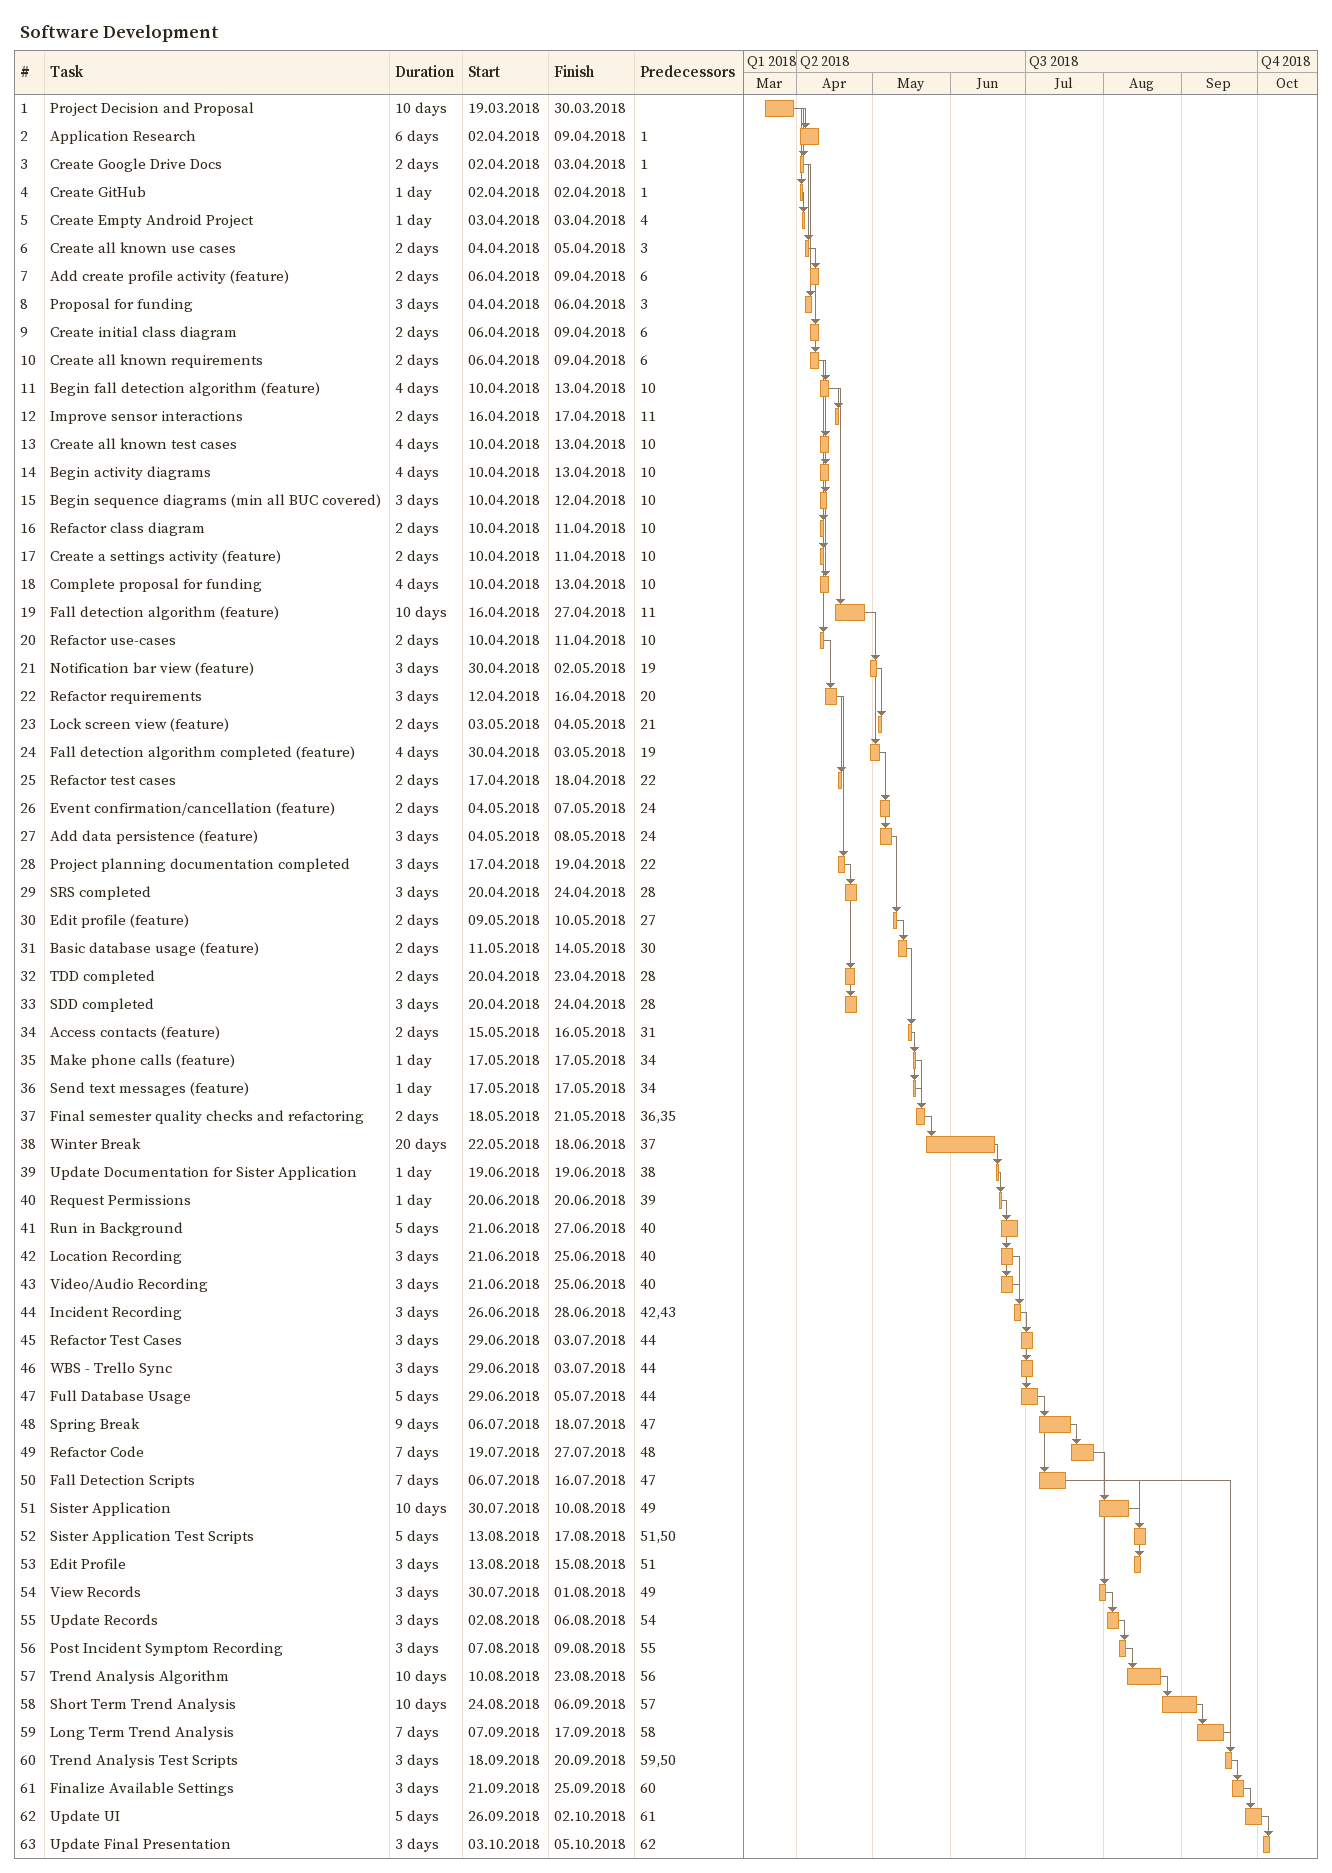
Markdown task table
Software Development

| ID | Task | Duration | Start | Finish | Predecessors |
|---|---|---|---|---|---|
| 1 | Project Decision and Proposal | 10d | 2018-03-19 | 2018-03-30 |  |
| 2 | Application Research | 6d | 2018-04-02 | 2018-04-09 | 1 |
| 3 | Create Google Drive Docs | 2d | 2018-04-02 | 2018-04-03 | 1 |
| 4 | Create GitHub | 1d | 2018-04-02 | 2018-04-02 | 1 |
| 5 | Create Empty Android Project | 1d | 2018-04-03 | 2018-04-03 | 4 |
| 6 | Create all known use cases | 2d | 2018-04-04 | 2018-04-05 | 3 |
| 7 | Add create profile activity (feature) | 2d | 2018-04-06 | 2018-04-09 | 6 |
| 8 | Proposal for funding | 3d | 2018-04-04 | 2018-04-06 | 3 |
| 9 | Create initial class diagram | 2d | 2018-04-06 | 2018-04-09 | 6 |
| 10 | Create all known requirements | 2d | 2018-04-06 | 2018-04-09 | 6 |
| 11 | Begin fall detection algorithm (feature) | 4d | 2018-04-10 | 2018-04-13 | 10 |
| 12 | Improve sensor interactions | 2d | 2018-04-16 | 2018-04-17 | 11 |
| 13 | Create all known test cases | 4d | 2018-04-10 | 2018-04-13 | 10 |
| 14 | Begin activity diagrams | 4d | 2018-04-10 | 2018-04-13 | 10 |
| 15 | Begin sequence diagrams (min all BUC covered) | 3d | 2018-04-10 | 2018-04-12 | 10 |
| 16 | Refactor class diagram | 2d | 2018-04-10 | 2018-04-11 | 10 |
| 17 | Create a settings activity (feature) | 2d | 2018-04-10 | 2018-04-11 | 10 |
| 18 | Complete proposal for funding | 4d | 2018-04-10 | 2018-04-13 | 10 |
| 19 | Fall detection algorithm (feature) | 10d | 2018-04-16 | 2018-04-27 | 11 |
| 20 | Refactor use-cases | 2d | 2018-04-10 | 2018-04-11 | 10 |
| 21 | Notification bar view (feature) | 3d | 2018-04-30 | 2018-05-02 | 19 |
| 22 | Refactor requirements | 3d | 2018-04-12 | 2018-04-16 | 20 |
| 23 | Lock screen view (feature) | 2d | 2018-05-03 | 2018-05-04 | 21 |
| 24 | Fall detection algorithm completed (feature) | 4d | 2018-04-30 | 2018-05-03 | 19 |
| 25 | Refactor test cases | 2d | 2018-04-17 | 2018-04-18 | 22 |
| 26 | Event confirmation/cancellation (feature) | 2d | 2018-05-04 | 2018-05-07 | 24 |
| 27 | Add data persistence (feature) | 3d | 2018-05-04 | 2018-05-08 | 24 |
| 28 | Project planning documentation completed | 3d | 2018-04-17 | 2018-04-19 | 22 |
| 29 | SRS completed | 3d | 2018-04-20 | 2018-04-24 | 28 |
| 30 | Edit profile (feature) | 2d | 2018-05-09 | 2018-05-10 | 27 |
| 31 | Basic database usage (feature) | 2d | 2018-05-11 | 2018-05-14 | 30 |
| 32 | TDD completed | 2d | 2018-04-20 | 2018-04-23 | 28 |
| 33 | SDD completed | 3d | 2018-04-20 | 2018-04-24 | 28 |
| 34 | Access contacts (feature) | 2d | 2018-05-15 | 2018-05-16 | 31 |
| 35 | Make phone calls (feature) | 1d | 2018-05-17 | 2018-05-17 | 34 |
| 36 | Send text messages (feature) | 1d | 2018-05-17 | 2018-05-17 | 34 |
| 37 | Final semester quality checks and refactoring | 2d | 2018-05-18 | 2018-05-21 | 36, 35 |
| 38 | Winter Break | 20d | 2018-05-22 | 2018-06-18 | 37 |
| 39 | Update Documentation for Sister Application | 1d | 2018-06-19 | 2018-06-19 | 38 |
| 40 | Request Permissions | 1d | 2018-06-20 | 2018-06-20 | 39 |
| 41 | Run in Background | 5d | 2018-06-21 | 2018-06-27 | 40 |
| 42 | Location Recording | 3d | 2018-06-21 | 2018-06-25 | 40 |
| 43 | Video/Audio Recording | 3d | 2018-06-21 | 2018-06-25 | 40 |
| 44 | Incident Recording | 3d | 2018-06-26 | 2018-06-28 | 42, 43 |
| 45 | Refactor Test Cases | 3d | 2018-06-29 | 2018-07-03 | 44 |
| 46 | WBS - Trello Sync | 3d | 2018-06-29 | 2018-07-03 | 44 |
| 47 | Full Database Usage | 5d | 2018-06-29 | 2018-07-05 | 44 |
| 48 | Spring Break | 9d | 2018-07-06 | 2018-07-18 | 47 |
| 49 | Refactor Code | 7d | 2018-07-19 | 2018-07-27 | 48 |
| 50 | Fall Detection Scripts | 7d | 2018-07-06 | 2018-07-16 | 47 |
| 51 | Sister Application | 10d | 2018-07-30 | 2018-08-10 | 49 |
| 52 | Sister Application Test Scripts | 5d | 2018-08-13 | 2018-08-17 | 51, 50 |
| 53 | Edit Profile | 3d | 2018-08-13 | 2018-08-15 | 51 |
| 54 | View Records | 3d | 2018-07-30 | 2018-08-01 | 49 |
| 55 | Update Records | 3d | 2018-08-02 | 2018-08-06 | 54 |
| 56 | Post Incident Symptom Recording | 3d | 2018-08-07 | 2018-08-09 | 55 |
| 57 | Trend Analysis Algorithm | 10d | 2018-08-10 | 2018-08-23 | 56 |
| 58 | Short Term Trend Analysis | 10d | 2018-08-24 | 2018-09-06 | 57 |
| 59 | Long Term Trend Analysis | 7d | 2018-09-07 | 2018-09-17 | 58 |
| 60 | Trend Analysis Test Scripts | 3d | 2018-09-18 | 2018-09-20 | 59, 50 |
| 61 | Finalize Available Settings | 3d | 2018-09-21 | 2018-09-25 | 60 |
| 62 | Update UI | 5d | 2018-09-26 | 2018-10-02 | 61 |
| 63 | Update Final Presentation | 3d | 2018-10-03 | 2018-10-05 | 62 |
